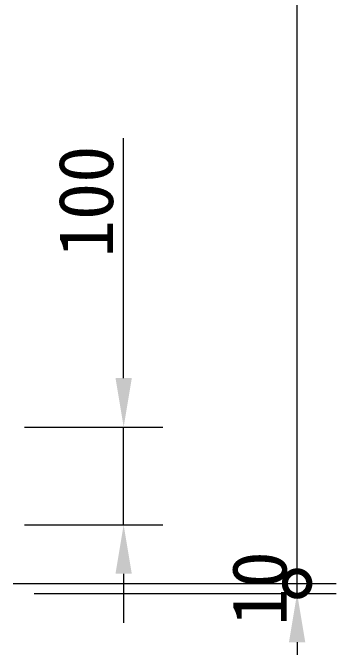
# Model space of a CAD drawing. Header units: millimetres. Extents: x 120 to 9117, y 110 to 4090.
# Drawn here: x 2653 to 2984, y 1462 to 2111 of the extents above; entities that cross this region are included whole.
import ezdxf

# ---------------------------------------------------------------- set-up
doc = ezdxf.new("R2010")
doc.units = ezdxf.units.MM
doc.header["$LTSCALE"] = 20
doc.layers.add('尺寸 (ISO)', color=7, linetype='Continuous', lineweight=18, true_color=0x008000)
doc.styles.add('最新国标', font='simfang.ttf')
doc.dimstyles.new('默认 (GB)', dxfattribs={"dimscale": 20, "dimtxt": 2.8, "dimasz": 2.5, "dimexe": 2, "dimexo": 1.5, "dimgap": 0.5, "dimtad": 1, "dimtoh": 1, "dimdsep": 46, "dimtxsty": '最新国标', "dimcen": 0.09, "dimdle": 10, "dimclrd": 256, "dimclre": 256, "dimclrt": 256, "dimaunit": 1, "dimadec": 3, "dimazin": 2, "dimtfac": 0.535714, "dimtdec": 3, "dimtmove": 0, "dimatfit": 3, "dimfxl": 0, "dimtolj": 1, "dimlwd": -1, "dimlwe": -1, "dimarcsym": 0})

# ---------------------------------------------------------------- blocks, each defined once
blk = doc.blocks.new('*D9')
at = {"layer": 'Defpoints', "color": 0, "transparency": 16777216}
for p in [(2635.28, 1687.01), (2635.28, 1587.01), (2766.59, 1587.01)]:
    blk.add_point(p, dxfattribs=at)
at = {"layer": '尺寸 (ISO)', "color": 116, "true_color": 0x00803f, "transparency": 16777216}
for p, q in [((2766.59, 1737.01), (2766.59, 1982.31)), ((2665.28, 1687.01), (2806.59, 1687.01)), ((2766.59, 1587.01), (2766.59, 1687.01)), ((2665.28, 1587.01), (2806.59, 1587.01)), ((2766.59, 1537.01), (2766.59, 1487.01))]:
    blk.add_line(p, q, dxfattribs=at)
for points in [[(2758.26, 1737.01), (2774.93, 1737.01), (2766.59, 1687.01)], [(2758.26, 1537.01), (2774.93, 1537.01), (2766.59, 1587.01)]]:
    blk.add_solid(points, dxfattribs=at)
at = {"layer": '尺寸 (ISO)', "transparency": 16777216, "insert": (2728.27, 1917.59), "char_height": 56, "attachment_point": 5, "rotation": 90, "style": '最新国标'}
blk.add_mtext('\\A1;100', dxfattribs=at)
blk = doc.blocks.new('_DotSmall')
at = {"color": 0, "linetype": 'ByBlock', "const_width": 0.5}
blk.add_lwpolyline([(-0.0625, 0, 1), (0.0625, 0, 1)], format="xyb", close=True, dxfattribs=at)
blk = doc.blocks.new('*D20')
at = {"layer": 'Defpoints', "color": 0, "transparency": 16777216}
for p in [(2623.78, 1527.01), (2943.78, 1527.01), (2645.28, 1517.01)]:
    blk.add_point(p, dxfattribs=at)
at = {"layer": '尺寸 (ISO)', "color": 116, "true_color": 0x00803f, "transparency": 16777216}
for p, q in [((2943.78, 1527.01), (2943.78, 1577.01)), ((2653.78, 1527.01), (2983.78, 1527.01)), ((2943.78, 1517.01), (2943.78, 1527.01)), ((2675.28, 1517.01), (2983.78, 1517.01)), ((2943.78, 1467.01), (2943.78, 1417.01))]:
    blk.add_line(p, q, dxfattribs=at)
blk.add_solid([(2935.45, 1467.01), (2952.11, 1467.01), (2943.78, 1517.01)], dxfattribs=at)
at = {"layer": '尺寸 (ISO)', "color": 116, "true_color": 0x00803f, "transparency": 16777216, "xscale": 50, "yscale": 50, "zscale": 50, "rotation": 270}
blk.add_blockref('_DotSmall', (2943.78, 1527.01), dxfattribs=at)
at = {"layer": '尺寸 (ISO)', "transparency": 16777216, "insert": (2905.46, 1522.01), "char_height": 56, "attachment_point": 5, "rotation": 90, "style": '最新国标'}
blk.add_mtext('\\A1;10', dxfattribs=at)
blk = doc.blocks.new('*D21')
at = {"layer": 'Defpoints', "color": 0, "transparency": 16777216}
for p in [(2623.78, 3507.01), (2943.78, 3507.01), (2623.78, 1527.01)]:
    blk.add_point(p, dxfattribs=at)
at = {"layer": '尺寸 (ISO)', "color": 116, "true_color": 0x00803f, "transparency": 16777216}
for p, q in [((2653.78, 3507.01), (2983.78, 3507.01)), ((2943.78, 1527.01), (2943.78, 3457.01)), ((2653.78, 1527.01), (2983.78, 1527.01))]:
    blk.add_line(p, q, dxfattribs=at)
blk.add_solid([(2935.45, 3457.01), (2952.11, 3457.01), (2943.78, 3507.01)], dxfattribs=at)
at = {"layer": '尺寸 (ISO)', "color": 116, "true_color": 0x00803f, "transparency": 16777216, "xscale": 50, "yscale": 50, "zscale": 50, "rotation": 270}
blk.add_blockref('_DotSmall', (2943.78, 1527.01), dxfattribs=at)
at = {"layer": '尺寸 (ISO)', "transparency": 16777216, "insert": (2905.46, 2517.21), "char_height": 56, "attachment_point": 5, "rotation": 90, "style": '最新国标'}
blk.add_mtext('\\A1;1980', dxfattribs=at)

msp = doc.modelspace()

# ---------------------------------------------------------------- dimensions: what is measured, and where the dimension line sits
at = {"layer": '尺寸 (ISO)', "color": 116, "true_color": 0x00803f}
for base, p1, p2, angle, override, picture, middle in [((2943.78, 3507.011), (2623.78, 1527.011), (2623.78, 3507.011), 90, {"dimgap": 0.5, "dimtoh": 0, "dimdec": 2, "dimblk1": 'DotSmall', "dimsah": 1, "dimdle": 0, "dimtol": 0, "dimlim": 0, "dimtp": 0, "dimtm": 0, "dimtdec": 3, "dimtofl": 0, "dimatfit": 1}, '*D21', (2943.78, 2517.211)), ((2766.594, 1587.011), (2635.28, 1687.011), (2635.28, 1587.011), 270, {"dimgap": 0.5, "dimtoh": 0, "dimdec": 2, "dimtol": 0, "dimlim": 0, "dimtp": 0, "dimtm": 0, "dimtdec": 3, "dimtofl": 1, "dimatfit": 1}, '*D9', (2766.594, 1917.594)), ((2943.78, 1527.011), (2645.28, 1517.011), (2623.78, 1527.011), 90, {"dimgap": 0.5, "dimtoh": 0, "dimdec": 2, "dimblk2": 'DotSmall', "dimsah": 1, "dimdle": 0, "dimtol": 0, "dimlim": 0, "dimtp": 0, "dimtm": 0, "dimtdec": 3, "dimtofl": 1, "dimatfit": 1}, '*D20', (2943.78, 1522.011))]:
    dim = msp.add_linear_dim(base=base, p1=p1, p2=p2, angle=angle, dimstyle='默认 (GB)', override=override, dxfattribs=at)
    dim.commit()
    dim.dimension.update_dxf_attribs({"geometry": picture, "text_midpoint": middle, "dimtype": 160})

doc.saveas('drawing.dxf')
